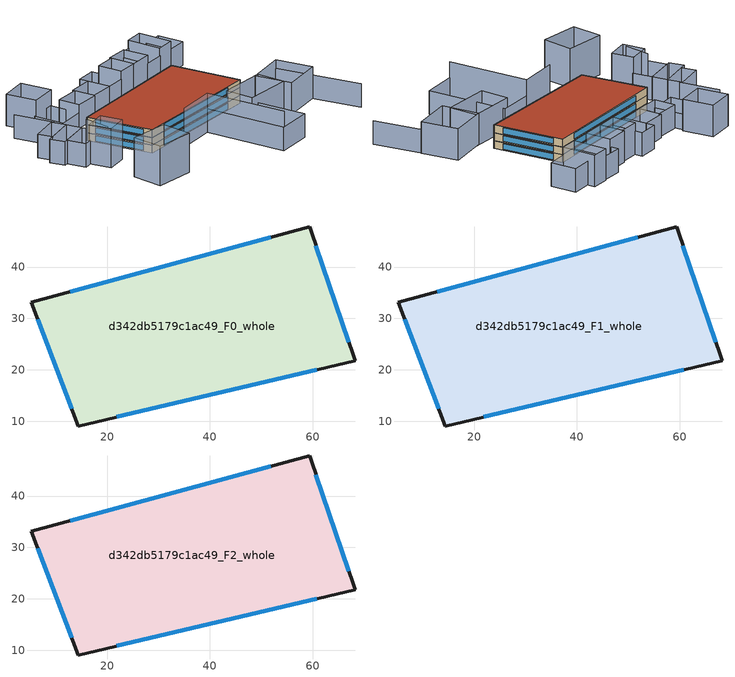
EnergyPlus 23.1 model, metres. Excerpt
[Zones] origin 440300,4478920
d342db5179c1ac49_F0_whole
 floor ground (EU_floor_Construction): 68.24,21.76 59.38,47.78 5.29,33.18 14.4,9.08 z0
 wall outside (EU_wall_Construction): 68.24,21.76 14.4,9.08 5.29,33.18 59.38,47.78 68.24,21.76 z0:3
 window (EU_Window_Construction): 60.77,20 21.88,10.84 / 13.14,12.42 6.56,29.84 / 12.8,35.21 51.87,45.76 / 60.61,44.17 67.01,25.37 z0.42:2.58
d342db5179c1ac49_F1_whole
 floor to d342db5179c1ac49_F0_whole (EU_floor_Construction): 68.24,21.76 59.38,47.78 5.29,33.18 14.4,9.08 z3
 wall outside (EU_wall_Construction): 68.24,21.76 14.4,9.08 5.29,33.18 59.38,47.78 68.24,21.76 z3:6
 window (EU_Window_Construction): 60.77,20 21.88,10.84 / 13.14,12.42 6.56,29.84 / 12.8,35.21 51.87,45.76 / 60.61,44.17 67.01,25.37 z3.42:5.58
d342db5179c1ac49_F2_whole
 floor to d342db5179c1ac49_F1_whole (EU_floor_Construction): 68.24,21.76 59.38,47.78 5.29,33.18 14.4,9.08 z6
 wall outside (EU_wall_Construction): 68.24,21.76 14.4,9.08 5.29,33.18 59.38,47.78 68.24,21.76 z6:9
 window (EU_Window_Construction): 60.77,20 21.88,10.84 / 13.14,12.42 6.56,29.84 / 12.8,35.21 51.87,45.76 / 60.61,44.17 67.01,25.37 z6.42:8.58
 roof outside (EU_roof_Construction): 59.38,47.78 68.24,21.76 14.4,9.08 5.29,33.18 z9
shading: 26.35,5.41 41.65,9.84 / 41.65,9.84 50.43,-20.47 / -5.78,21.36 -4.98,11.2 / 12.28,-12.67 -3.53,-14.49 / -3.53,-14.49 -4.9,-2.62 / -4.9,-2.62 10.91,-0.81 / 10.91,-0.81 12.28,-12.67 / -0.02,20.33 3.1,12.26 / 3.1,12.26 -5.33,8.99 / -5.33,8.99 -8.46,17.06 / -8.46,17.06 -0.02,20.33 z0:15; -12.06,51.95 -6.4,37.38 / 97.16,-9.77 84.51,21.09 / 50.09,-20.57 41.65,9.84 / 41.65,9.84 55.32,13.63 / 55.32,13.63 63.76,-16.77 / 63.76,-16.77 50.09,-20.57 / 30.3,48.39 27.03,60.28 / 27.03,60.28 34.63,62.37 / 34.63,62.37 37.9,50.47 / 37.9,50.47 30.3,48.39 / -14.17,22.42 -2.72,27.19 / -2.72,27.19 0.2,20.19 / 0.2,20.19 -11.25,15.42 / -11.25,15.42 -14.17,22.42 / -17.93,27.18 -4.89,32.8 / -4.89,32.8 -2.51,27.27 / -2.51,27.27 -15.55,21.65 / -15.55,21.65 -17.93,27.18 / -4.7,32.88 -15.73,28.13 / -15.73,28.13 -18.03,33.46 / -18.03,33.46 -7,38.21 / -7,38.21 -4.7,32.88 / 18.54,53.9 20.71,45.82 / 20.71,45.82 10.97,43.21 / 10.97,43.21 8.81,51.3 / 8.81,51.3 18.54,53.9 / 20.69,45.85 18.35,54.6 / 18.35,54.6 27.95,57.17 / 27.95,57.17 30.29,48.42 / 30.29,48.42 20.69,45.85 / 58.95,69.63 62.22,56.8 / 62.22,56.8 54.14,54.74 / 54.14,54.74 50.87,67.57 / 50.87,67.57 58.95,69.63 / 74.18,70.79 76.89,60.86 / 76.89,60.86 69.17,58.76 / 69.17,58.76 66.46,68.68 / 66.46,68.68 74.18,70.79 z0:9; 53.02,12.16 71.46,15.91 / 71.46,15.91 73.67,5.02 / 73.67,5.02 55.23,1.27 / 55.23,1.27 53.02,12.16 / 69.71,15.55 84.99,21.28 / 84.99,21.28 90.09,7.68 / 90.09,7.68 74.82,1.95 / 74.82,1.95 69.71,15.55 / 43.29,61.56 45.71,52.57 / 45.71,52.57 37.75,50.44 / 37.75,50.44 35.34,59.43 / 35.34,59.43 43.29,61.56 / 43.12,62.22 51.92,64.5 / 51.92,64.5 54.44,54.82 / 54.44,54.82 45.63,52.53 / 45.63,52.53 43.12,62.22 / -6.37,62.5 4.23,66.28 / 4.23,66.28 8.31,54.87 / 8.31,54.87 -2.3,51.08 / -2.3,51.08 -6.37,62.5 / 65.87,71.57 69.19,58.69 / 69.19,58.69 62.2,56.89 / 62.2,56.89 58.88,69.77 / 58.88,69.77 65.87,71.57 z0:12; -2.93,51.32 7.78,54.49 / 7.78,54.49 11.1,43.28 / 11.1,43.28 0.39,40.11 / 0.39,40.11 -2.93,51.32 z0:6
[Building]
EU S2 Campaign: North Axis=0; Terrain=City; Solar Distribution=FullExterior
[Site:Location]
Madrid: Latitude=40.5; Longitude=-3.5; Time Zone=1; Elevation=609
[SizingPeriod:WeatherFileDays]
AnnualSizingPeriod: Begin Month=1; Begin Day of Month=1; End Month=12; End Day of Month=31; Day of Week for Start Day=Monday; Use Weather File Daylight Saving Period=No; Use Weather File Rain and Snow Indicators=No
[MATERIAL]
EU_InternalMass_Material: Roughness=MediumRough; Thickness=0.1; Conductivity=1; Density=1800; Specific Heat=900; Thermal Absorptance=0.9; Solar Absorptance=0.7; Visible Absorptance=0.7
[MATERIAL:NOMASS] Roughness=MediumRough; Thermal Absorptance=0.9; Solar Absorptance=0.7; Visible Absorptance=0.7
Name | Thermal Resistance
EU_wall_NoMass | 1.60022
EU_roof_NoMass | 1.57597
EU_floor_NoMass | 0.470652
[WINDOWMATERIAL:SIMPLEGLAZINGSYSTEM]
EU_Window_SimpleGlazing: UFactor=3.28802; Solar Heat Gain Coefficient=0.85; Visible Transmittance=0.85
[CONSTRUCTION]
EU_wall_Construction: EU_wall_NoMass
EU_roof_Construction: EU_roof_NoMass
EU_floor_Construction: EU_floor_NoMass
EU_InternalMass_Construction: EU_InternalMass_Material
EU_Window_Construction: EU_Window_SimpleGlazing
[ZONE] Type=1; Multiplier=1; Ceiling Height=autocalculate; Volume=4425.5; Floor Area=autocalculate; Part of Total Floor Area=Yes
d342db5179c1ac49_F0_whole; d342db5179c1ac49_F1_whole; d342db5179c1ac49_F2_whole
[INTERNALMASS] Construction=EU_InternalMass_Construction; Surface Area=1263.37
Name | Zone or ZoneList
d342db5179c1ac49_F0_whole_EU_InternalMass | d342db5179c1ac49_F0_whole
d342db5179c1ac49_F1_whole_EU_InternalMass | d342db5179c1ac49_F1_whole
d342db5179c1ac49_F2_whole_EU_InternalMass | d342db5179c1ac49_F2_whole
[OTHEREQUIPMENT] Fuel Type=Electricity; Design Level Calculation Method=Watts/Area; Power per Zone Floor Area=1; Fraction Latent=0; Fraction Radiant=0; Fraction Lost=0; Carbon Dioxide Generation Rate=0; EndUse Subcategory=EU_Step8_InternalGains
Name | Zone or ZoneList or Space or SpaceList | Schedule
EU_Step8_InternalGain_d342db5179c1ac49_F0_whole_f000 | d342db5179c1ac49_F0_whole | EU_Step8_GainSchedule_d342db5179c1ac49_F0_whole_f000
EU_Step8_InternalGain_d342db5179c1ac49_F1_whole_f000 | d342db5179c1ac49_F1_whole | EU_Step8_GainSchedule_d342db5179c1ac49_F1_whole_f000
EU_Step8_InternalGain_d342db5179c1ac49_F2_whole_f000 | d342db5179c1ac49_F2_whole | EU_Step8_GainSchedule_d342db5179c1ac49_F2_whole_f000
[ZONEVENTILATION:DESIGNFLOWRATE] Schedule=EU_AlwaysOn; Design Flow Rate Calculation Method=AirChanges/Hour; Air Changes per Hour=0.480704; Ventilation Type=Natural; Fan Pressure Rise=0; Fan Total Efficiency=1; Constant Term Coefficient=1; Temperature Term Coefficient=0; Velocity Term Coefficient=0; Velocity Squared Term Coefficient=0; Minimum Indoor Temperature=-100; Maximum Indoor Temperature=100; Delta Temperature=-100; Minimum Outdoor Temperature=-100; Maximum Outdoor Temperature=100; Maximum Wind Speed=40
Name | Zone or ZoneList or Space or SpaceList
EU_ConstantAir_d342db5179c1ac49_F0_whole | d342db5179c1ac49_F0_whole
EU_ConstantAir_d342db5179c1ac49_F1_whole | d342db5179c1ac49_F1_whole
EU_ConstantAir_d342db5179c1ac49_F2_whole | d342db5179c1ac49_F2_whole
[HVACTEMPLATE:THERMOSTAT] Constant Heating Setpoint=20; Constant Cooling Setpoint=50
EU_HeatOnly_d342db5179c1ac49_F0_whole; EU_HeatOnly_d342db5179c1ac49_F1_whole; EU_HeatOnly_d342db5179c1ac49_F2_whole
[HVACTEMPLATE:ZONE:IDEALLOADSAIRSYSTEM] System Availability Schedule=EU_AlwaysOn; Maximum Heating Supply Air Temperature=50; Minimum Cooling Supply Air Temperature=13; Maximum Heating Supply Air Humidity Ratio=0.0156; Minimum Cooling Supply Air Humidity Ratio=0.0077; Heating Limit=NoLimit; Cooling Limit=NoLimit; Heating Availability Schedule=EU_AlwaysOn; Cooling Availability Schedule=EU_CoolingOff; Dehumidification Control Type=ConstantSensibleHeatRatio; Cooling Sensible Heat Ratio=0.7; Dehumidification Setpoint=60; Humidification Control Type=None; Humidification Setpoint=30; Outdoor Air Method=None; Outdoor Air Flow Rate per Person=0.00944; Outdoor Air Flow Rate per Zone Floor Area=0; Outdoor Air Flow Rate per Zone=0; Demand Controlled Ventilation Type=None; Outdoor Air Economizer Type=NoEconomizer; Heat Recovery Type=None; Sensible Heat Recovery Effectiveness=0.7; Latent Heat Recovery Effectiveness=0.65
Name | Template Thermostat
d342db5179c1ac49_F0_whole | EU_HeatOnly_d342db5179c1ac49_F0_whole
d342db5179c1ac49_F1_whole | EU_HeatOnly_d342db5179c1ac49_F1_whole
d342db5179c1ac49_F2_whole | EU_HeatOnly_d342db5179c1ac49_F2_whole
[SIZING:ZONE] Zone Cooling Design Supply Air Temperature Input Method=SupplyAirTemperature; Zone Cooling Design Supply Air Temperature=13; Zone Heating Design Supply Air Temperature Input Method=SupplyAirTemperature; Zone Heating Design Supply Air Temperature=50; Zone Cooling Design Supply Air Humidity Ratio=0.008; Zone Heating Design Supply Air Humidity Ratio=0.008; Cooling Design Air Flow Method=DesignDay; Cooling Design Air Flow Rate=0; Cooling Minimum Air Flow per Zone Floor Area=0.000762; Cooling Minimum Air Flow=0; Cooling Minimum Air Flow Fraction=0.2; Heating Design Air Flow Method=DesignDay; Heating Design Air Flow Rate=0; Heating Maximum Air Flow per Zone Floor Area=0.002032; Heating Maximum Air Flow=0.141576; Heating Maximum Air Flow Fraction=0.3; Account for Dedicated Outdoor Air System=No; Dedicated Outdoor Air System Control Strategy=NeutralSupplyAir; Dedicated Outdoor Air Low Setpoint Temperature for Design=autosize; Dedicated Outdoor Air High Setpoint Temperature for Design=autosize; Zone Load Sizing Method=Sensible Load Only No Latent Load; Zone Latent Cooling Design Supply Air Humidity Ratio Input Method=HumidityRatioDifference; Zone Cooling Design Supply Air Humidity Ratio Difference=0.005; Zone Latent Heating Design Supply Air Humidity Ratio Input Method=HumidityRatioDifference; Zone Humidification Design Supply Air Humidity Ratio Difference=0.005
d342db5179c1ac49_F0_whole; d342db5179c1ac49_F1_whole; d342db5179c1ac49_F2_whole
[SCHEDULE:CONSTANT]
Name | Hourly Value
EU_AlwaysOn | 1
EU_CoolingOff | 0
[SCHEDULE:FILE] Column Number=1; Rows to Skip at Top=0; Number of Hours of Data=8760; Column Separator=Comma; Interpolate to Timestep=No; Minutes per Item=60; Adjust Schedule for Daylight Savings=Yes
Name | File
EU_Step8_GainSchedule_d342db5179c1ac49_F0_whole_f000 | ../../schedules/d342db5179c1ac49/d342db5179c1ac49_F0_whole_f000_gain.csv
EU_Step8_GainSchedule_d342db5179c1ac49_F1_whole_f000 | ../../schedules/d342db5179c1ac49/d342db5179c1ac49_F1_whole_f000_gain.csv
EU_Step8_GainSchedule_d342db5179c1ac49_F2_whole_f000 | ../../schedules/d342db5179c1ac49/d342db5179c1ac49_F2_whole_f000_gain.csv
